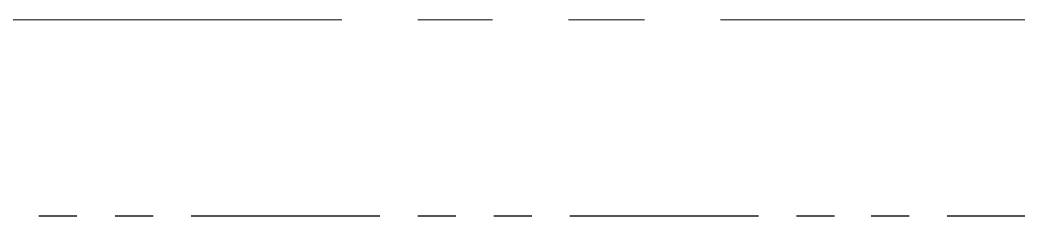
# Model space of a CAD drawing. Header units: inches. Extents: x -11 to 213, y -78 to 40.
# Drawn here: x -7.392 to -3.106, y 22.652 to 23.493 of the extents above; entities that cross this region are included whole.
import ezdxf

# ---------------------------------------------------------------- set-up
doc = ezdxf.new("R2010")
doc.units = ezdxf.units.IN
doc.header["$MEASUREMENT"] = 0
doc.layers.add('PDF_0', color=7, linetype='Continuous')

msp = doc.modelspace()

# ---------------------------------------------------------------- linework, layer by layer
at = {"layer": 'PDF_0', "lineweight": 5}
for points in [[(-6.01053, 23.4927), (-7.63741, 23.4927)], [(-5.36341, 23.4927), (-5.68394, 23.4927)], [(-4.71024, 23.4927), (-5.03682, 23.4927)], [(-2.87168, 23.4927), (-4.38365, 23.4927)]]:
    msp.add_lwpolyline(points, dxfattribs=at)
at = {"layer": 'PDF_0', "lineweight": 30}
for points in [[(-7.14753, 22.65204), (-7.31082, 22.65204)], [(-6.82095, 22.65204), (-6.98424, 22.65204)], [(-5.84724, 22.65204), (-6.65765, 22.65204)], [(-5.52065, 22.65204), (-5.68394, 22.65204)], [(-5.19407, 22.65204), (-5.35736, 22.65204)], [(-4.22036, 22.65204), (-5.03077, 22.65204)], [(-3.89377, 22.65204), (-4.05707, 22.65204)], [(-3.57324, 22.65204), (-3.73653, 22.65204)], [(-2.59348, 22.65204), (-3.40994, 22.65204)]]:
    msp.add_lwpolyline(points, dxfattribs=at)

doc.saveas('drawing.dxf')
